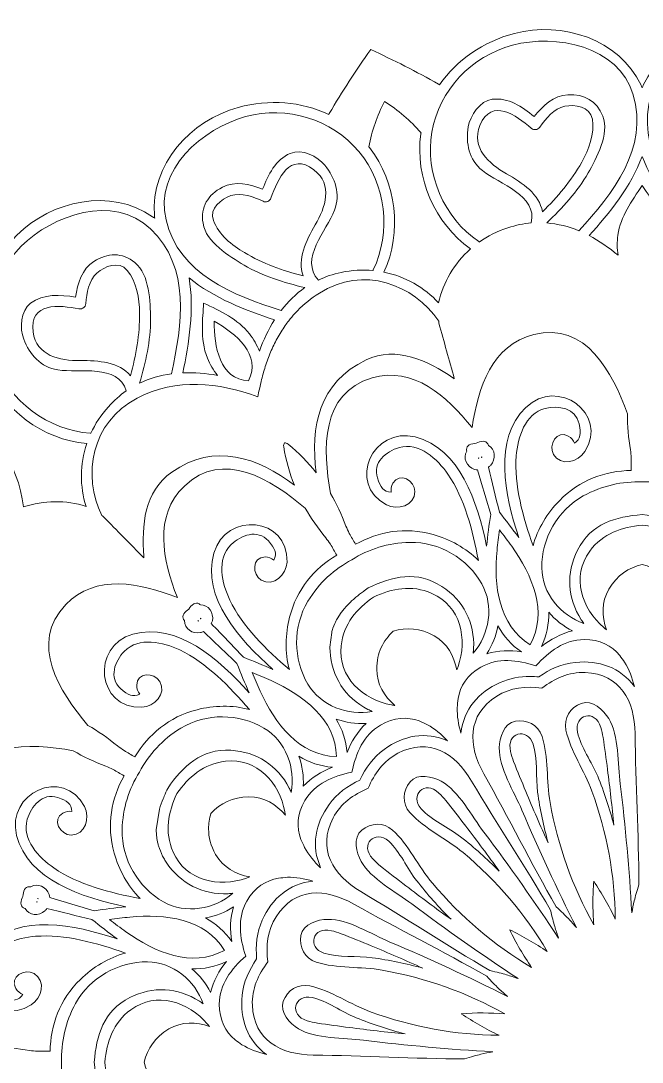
# Model space of a CAD drawing. Header units: inches. Extents: x 55 to 655, y -401 to -5.
# Drawn here: x 297.5 to 354, y -100 to -5.3 of the extents above; entities that cross this region are included whole.
import ezdxf

# ---------------------------------------------------------------- set-up
doc = ezdxf.new("R2010")
doc.units = ezdxf.units.IN
doc.header["$MEASUREMENT"] = 0
doc.layers.add('Layer 1', color=7, linetype='Continuous')

# ---------------------------------------------------------------- blocks, each defined once
blk = doc.blocks.new('block 3')
at = {"layer": 'Layer 1', "lineweight": 0}
for points, knots in [([(442.814, -100.103), (442.735, -100.063), (442.656, -100.036), (442.581, -100), (442.656, -99.964), (442.735, -99.937), (442.814, -99.897), (447.002, -97.912), (448.667, -92.708), (447.52, -88.393), (446.769, -85.569), (445.127, -83.141), (442.838, -81.591), (442.861, -81.563), (442.885, -81.532), (442.909, -81.496), (444.048, -79.487), (445.092, -77.431), (446.049, -75.335), (444.17, -73.998), (442.241, -72.74), (440.247, -71.574), (440.212, -71.55), (440.176, -71.534), (440.141, -71.522), (441.347, -69.035), (441.556, -66.112), (440.793, -63.293), (439.627, -58.982), (435.585, -55.308), (430.966, -55.68), (430.879, -55.688), (430.796, -55.7), (430.713, -55.712), (430.764, -55.64), (430.816, -55.577), (430.863, -55.506), (433.497, -51.69), (432.338, -46.351), (429.186, -43.187), (427.126, -41.119), (424.492, -39.838), (421.732, -39.636), (421.74, -39.6), (421.744, -39.561), (421.744, -39.521), (421.728, -37.212), (421.605, -34.91), (421.384, -32.616), (419.09, -32.395), (416.788, -32.272), (414.479, -32.256), (414.439, -32.256), (414.4, -32.26), (414.364, -32.268), (414.162, -29.508), (412.881, -26.874), (410.813, -24.814), (407.649, -21.662), (402.31, -20.503), (398.494, -23.137), (398.423, -23.184), (398.36, -23.236), (398.288, -23.287), (398.3, -23.204), (398.312, -23.121), (398.32, -23.034), (398.692, -18.415), (395.018, -14.373), (390.707, -13.207), (387.888, -12.444), (384.965, -12.653), (382.478, -13.859), (382.466, -13.824), (382.45, -13.788), (382.426, -13.753), (381.26, -11.759), (380.002, -9.83), (378.665, -7.951), (376.569, -8.908), (374.513, -9.952), (372.504, -11.091), (372.468, -11.115), (372.437, -11.139), (372.409, -11.162), (370.859, -8.873), (368.431, -7.231), (365.607, -6.48), (361.292, -5.333), (356.088, -6.998), (354.103, -11.186), (354.063, -11.265), (354.036, -11.344), (354, -11.419), (353.964, -11.344), (353.937, -11.265), (353.897, -11.186), (351.912, -6.998), (346.708, -5.333), (342.393, -6.48), (339.569, -7.231), (337.141, -8.873), (335.591, -11.162), (335.563, -11.139), (335.532, -11.115), (335.496, -11.091), (333.487, -9.952), (331.431, -8.908), (329.335, -7.951), (327.998, -9.83), (326.74, -11.759), (325.574, -13.753), (325.55, -13.788), (325.534, -13.824), (325.522, -13.859), (323.035, -12.653), (320.112, -12.444), (317.293, -13.207), (312.982, -14.373), (309.308, -18.415), (309.68, -23.034), (309.688, -23.121), (309.7, -23.204), (309.712, -23.287), (309.64, -23.236), (309.577, -23.184), (309.506, -23.137), (305.69, -20.503), (300.351, -21.662), (297.187, -24.814), (295.119, -26.874), (293.838, -29.508), (293.636, -32.268), (293.6, -32.26), (293.561, -32.256), (293.521, -32.256), (291.212, -32.272), (288.91, -32.395), (286.616, -32.616), (286.395, -34.91), (286.272, -37.212), (286.256, -39.521), (286.256, -39.561), (286.26, -39.6), (286.268, -39.636), (283.508, -39.838), (280.874, -41.119), (278.814, -43.187), (275.662, -46.351), (274.503, -51.69), (277.137, -55.506), (277.184, -55.577), (277.236, -55.64), (277.287, -55.712), (277.204, -55.7), (277.121, -55.688), (277.034, -55.68), (272.415, -55.308), (268.373, -58.982), (267.207, -63.293), (266.444, -66.112), (266.653, -69.035), (267.859, -71.522), (267.824, -71.534), (267.788, -71.55), (267.753, -71.574), (265.759, -72.74), (263.83, -73.998), (261.951, -75.335), (262.908, -77.431), (263.952, -79.487), (265.091, -81.496), (265.115, -81.532), (265.139, -81.563), (265.162, -81.591), (262.873, -83.141), (261.231, -85.569), (260.48, -88.393), (259.333, -92.708), (260.998, -97.912), (265.186, -99.897), (265.265, -99.937), (265.344, -99.964), (265.419, -100), (265.344, -100.036), (265.265, -100.063), (265.186, -100.103), (260.998, -102.088), (259.333, -107.292), (260.48, -111.607), (261.231, -114.431), (262.873, -116.859), (265.162, -118.409), (265.139, -118.437), (265.115, -118.468), (265.091, -118.504), (263.952, -120.513), (262.908, -122.569), (261.951, -124.665), (263.83, -126.002), (265.759, -127.26), (267.753, -128.426), (267.788, -128.45), (267.824, -128.466), (267.859, -128.478), (266.653, -130.965), (266.444, -133.888), (267.207, -136.707), (268.373, -141.018), (272.415, -144.692), (277.034, -144.32), (277.121, -144.312), (277.204, -144.3), (277.287, -144.288), (277.236, -144.36), (277.184, -144.423), (277.137, -144.494), (274.503, -148.31), (275.662, -153.649), (278.814, -156.813), (280.874, -158.881), (283.508, -160.162), (286.268, -160.364), (286.26, -160.4), (286.256, -160.439), (286.256, -160.479), (286.272, -162.788), (286.395, -165.09), (286.616, -167.384), (288.91, -167.605), (291.212, -167.728), (293.521, -167.744), (293.561, -167.744), (293.6, -167.74), (293.636, -167.732), (293.838, -170.492), (295.119, -173.126), (297.187, -175.186), (300.351, -178.338), (305.69, -179.497), (309.506, -176.863), (309.577, -176.816), (309.64, -176.764), (309.712, -176.713), (309.7, -176.796), (309.688, -176.879), (309.68, -176.966), (309.308, -181.585), (312.982, -185.627), (317.293, -186.793), (320.112, -187.556), (323.035, -187.347), (325.522, -186.141), (325.534, -186.176), (325.55, -186.212), (325.574, -186.247), (326.74, -188.241), (327.998, -190.17), (329.335, -192.049), (331.431, -191.092), (333.487, -190.048), (335.496, -188.909), (335.532, -188.885), (335.563, -188.861), (335.591, -188.838), (337.141, -191.128), (339.569, -192.769), (342.393, -193.52), (346.708, -194.667), (351.912, -193.002), (353.897, -188.814), (353.937, -188.735), (353.964, -188.656), (354, -188.581), (354.036, -188.656), (354.063, -188.735), (354.103, -188.814), (356.088, -193.002), (361.292, -194.667), (365.607, -193.52), (368.431, -192.769), (370.859, -191.128), (372.409, -188.838), (372.437, -188.861), (372.468, -188.885), (372.504, -188.909), (374.513, -190.048), (376.569, -191.092), (378.665, -192.049), (380.002, -190.17), (381.26, -188.241), (382.426, -186.247), (382.45, -186.212), (382.466, -186.176), (382.478, -186.141), (384.965, -187.347), (387.888, -187.556), (390.707, -186.793), (395.018, -185.627), (398.692, -181.585), (398.32, -176.966), (398.312, -176.879), (398.3, -176.796), (398.288, -176.713), (398.36, -176.764), (398.423, -176.816), (398.494, -176.863), (402.31, -179.497), (407.649, -178.338), (410.813, -175.186), (412.881, -173.126), (414.162, -170.492), (414.364, -167.732), (414.4, -167.74), (414.439, -167.744), (414.479, -167.744), (416.788, -167.728), (419.09, -167.605), (421.384, -167.384), (421.605, -165.09), (421.728, -162.788), (421.744, -160.479), (421.744, -160.439), (421.74, -160.4), (421.732, -160.364), (424.492, -160.162), (427.126, -158.881), (429.186, -156.813), (432.338, -153.649), (433.497, -148.31), (430.863, -144.494), (430.816, -144.423), (430.764, -144.36), (430.713, -144.288), (430.796, -144.3), (430.879, -144.312), (430.966, -144.32), (435.585, -144.692), (439.627, -141.018), (440.793, -136.707), (441.556, -133.888), (441.347, -130.965), (440.141, -128.478), (440.176, -128.466), (440.212, -128.45), (440.247, -128.426), (442.241, -127.26), (444.17, -126.002), (446.049, -124.665), (445.092, -122.569), (444.048, -120.513), (442.909, -118.504), (442.885, -118.468), (442.861, -118.437), (442.838, -118.409), (445.127, -116.859), (446.769, -114.431), (447.52, -111.607), (448.667, -107.292), (447.002, -102.088), (442.814, -100.103)], [0, 0, 0, 0, 1, 1, 1, 2, 2, 2, 3, 3, 3, 4, 4, 4, 5, 5, 5, 6, 6, 6, 7, 7, 7, 8, 8, 8, 9, 9, 9, 10, 10, 10, 11, 11, 11, 12, 12, 12, 13, 13, 13, 14, 14, 14, 15, 15, 15, 16, 16, 16, 17, 17, 17, 18, 18, 18, 19, 19, 19, 20, 20, 20, 21, 21, 21, 22, 22, 22, 23, 23, 23, 24, 24, 24, 25, 25, 25, 26, 26, 26, 27, 27, 27, 28, 28, 28, 29, 29, 29, 30, 30, 30, 31, 31, 31, 32, 32, 32, 33, 33, 33, 34, 34, 34, 35, 35, 35, 36, 36, 36, 37, 37, 37, 38, 38, 38, 39, 39, 39, 40, 40, 40, 41, 41, 41, 42, 42, 42, 43, 43, 43, 44, 44, 44, 45, 45, 45, 46, 46, 46, 47, 47, 47, 48, 48, 48, 49, 49, 49, 50, 50, 50, 51, 51, 51, 52, 52, 52, 53, 53, 53, 54, 54, 54, 55, 55, 55, 56, 56, 56, 57, 57, 57, 58, 58, 58, 59, 59, 59, 60, 60, 60, 61, 61, 61, 62, 62, 62, 63, 63, 63, 64, 64, 64, 65, 65, 65, 66, 66, 66, 67, 67, 67, 68, 68, 68, 69, 69, 69, 70, 70, 70, 71, 71, 71, 72, 72, 72, 73, 73, 73, 74, 74, 74, 75, 75, 75, 76, 76, 76, 77, 77, 77, 78, 78, 78, 79, 79, 79, 80, 80, 80, 81, 81, 81, 82, 82, 82, 83, 83, 83, 84, 84, 84, 85, 85, 85, 86, 86, 86, 87, 87, 87, 88, 88, 88, 89, 89, 89, 90, 90, 90, 91, 91, 91, 92, 92, 92, 93, 93, 93, 94, 94, 94, 95, 95, 95, 96, 96, 96, 97, 97, 97, 98, 98, 98, 99, 99, 99, 100, 100, 100, 101, 101, 101, 102, 102, 102, 103, 103, 103, 104, 104, 104, 105, 105, 105, 106, 106, 106, 107, 107, 107, 108, 108, 108, 109, 109, 109, 110, 110, 110, 111, 111, 111, 112, 112, 112, 113, 113, 113, 114, 114, 114, 115, 115, 115, 116, 116, 116, 117, 117, 117, 118, 118, 118, 119, 119, 119, 120, 120, 120, 120]), ([(342.223, -7.548), (346.118, -6.512), (351.849, -7.583), (353.181, -12.048), (354.633, -16.916), (351.331, -21.045), (348.25, -24.422), (347.317, -24.035), (346.34, -23.782), (345.327, -23.706), (346.747, -22.35), (348.127, -20.871), (349.092, -19.163), (349.844, -17.822), (351.046, -15.607), (350.429, -14.006), (349.891, -12.606), (348.744, -11.985), (347.261, -12.048), (345.98, -12.103), (344.948, -13.053), (344.188, -14.037), (343.101, -13.14), (341.828, -12.289), (340.376, -12.463), (339.253, -12.598), (338.367, -13.946), (338.197, -14.979), (337.956, -16.442), (338.264, -17.976), (339.482, -18.949), (341.033, -20.191), (344.501, -21.191), (343.924, -23.71), (343.227, -23.77), (342.52, -23.912), (341.792, -24.149), (340.831, -24.462), (339.965, -24.905), (339.202, -25.443), (339.186, -25.427), (339.17, -25.415), (339.154, -25.403), (336.014, -23.287), (334.219, -19.206), (334.899, -15.445), (335.587, -11.625), (338.454, -8.548), (342.223, -7.548)], [0, 0, 0, 0, 1, 1, 1, 2, 2, 2, 3, 3, 3, 4, 4, 4, 5, 5, 5, 6, 6, 6, 7, 7, 7, 8, 8, 8, 9, 9, 9, 10, 10, 10, 11, 11, 11, 12, 12, 12, 13, 13, 13, 14, 14, 14, 15, 15, 15, 16, 16, 16, 16]), ([(354.819, -12.048), (356.151, -7.583), (361.882, -6.512), (365.777, -7.548), (369.546, -8.548), (372.413, -11.625), (373.101, -15.445), (373.781, -19.206), (371.986, -23.287), (368.846, -25.403), (368.83, -25.415), (368.814, -25.427), (368.798, -25.443), (368.035, -24.905), (367.169, -24.462), (366.208, -24.149), (365.48, -23.912), (364.773, -23.77), (364.077, -23.71), (363.499, -21.191), (366.967, -20.191), (368.518, -18.949), (369.736, -17.976), (370.044, -16.442), (369.803, -14.979), (369.633, -13.946), (368.747, -12.598), (367.624, -12.463), (366.173, -12.289), (364.899, -13.14), (363.812, -14.037), (363.052, -13.053), (362.02, -12.103), (360.739, -12.048), (359.256, -11.985), (358.109, -12.606), (357.571, -14.006), (356.954, -15.607), (358.156, -17.822), (358.908, -19.163), (359.873, -20.871), (361.253, -22.35), (362.673, -23.706), (361.66, -23.782), (360.683, -24.035), (359.75, -24.422), (356.669, -21.045), (353.367, -16.916), (354.819, -12.048)], [0, 0, 0, 0, 1, 1, 1, 2, 2, 2, 3, 3, 3, 4, 4, 4, 5, 5, 5, 6, 6, 6, 7, 7, 7, 8, 8, 8, 9, 9, 9, 10, 10, 10, 11, 11, 11, 12, 12, 12, 13, 13, 13, 14, 14, 14, 15, 15, 15, 16, 16, 16, 16]), ([(341.665, -19.23), (340.088, -18.324), (338.419, -16.889), (339.265, -14.836), (340.321, -12.277), (342.563, -13.927), (343.927, -15.101), (344.058, -15.212), (344.2, -15.24), (344.335, -15.22), (344.469, -15.208), (344.604, -15.141), (344.703, -15.002), (345.236, -14.227), (345.984, -13.294), (346.973, -13.1), (347.858, -12.926), (349.27, -13.084), (349.476, -14.271), (349.709, -15.591), (349.148, -17.055), (348.507, -18.19), (347.55, -19.886), (346.304, -21.346), (344.932, -22.702), (344.675, -21.1), (343.125, -20.064), (341.665, -19.23)], [0, 0, 0, 0, 1, 1, 1, 2, 2, 2, 3, 3, 3, 4, 4, 4, 5, 5, 5, 6, 6, 6, 7, 7, 7, 8, 8, 8, 9, 9, 9, 9]), ([(317.973, -14.045), (321.738, -13.029), (325.76, -14.255), (328.267, -17.221), (330.735, -20.143), (331.221, -24.573), (329.56, -27.974), (329.548, -27.993), (329.544, -28.013), (329.536, -28.029), (328.607, -27.946), (327.634, -27.997), (326.646, -28.207), (325.898, -28.365), (325.214, -28.598), (324.585, -28.895), (322.821, -27.001), (325.325, -24.399), (326.048, -22.548), (326.614, -21.096), (326.116, -19.613), (325.174, -18.467), (324.51, -17.66), (323.071, -16.936), (322.03, -17.379), (320.686, -17.952), (320.01, -19.329), (319.515, -20.65), (318.364, -20.175), (316.996, -19.866), (315.861, -20.46), (314.544, -21.148), (313.864, -22.259), (314.097, -23.742), (314.362, -25.435), (316.51, -26.756), (317.835, -27.539), (319.523, -28.535), (321.457, -29.128), (323.363, -29.591), (322.525, -30.164), (321.805, -30.872), (321.192, -31.671), (316.834, -30.287), (311.91, -28.365), (310.736, -23.422), (309.656, -18.89), (314.082, -15.097), (317.973, -14.045)], [0, 0, 0, 0, 1, 1, 1, 2, 2, 2, 3, 3, 3, 4, 4, 4, 5, 5, 5, 6, 6, 6, 7, 7, 7, 8, 8, 8, 9, 9, 9, 10, 10, 10, 11, 11, 11, 12, 12, 12, 13, 13, 13, 14, 14, 14, 15, 15, 15, 16, 16, 16, 16]), ([(329.224, -16.857), (329.2, -16.833), (329.18, -16.81), (329.161, -16.786), (329.438, -15.327), (329.924, -13.946), (330.6, -12.677), (331.826, -13.436), (332.937, -14.389), (333.906, -15.512), (333.898, -15.544), (333.891, -15.576), (333.887, -15.607), (333.341, -19.613), (335.144, -23.73), (338.403, -26.071), (336.916, -27.384), (335.919, -29.109), (335.504, -30.975), (334.859, -30.271), (334.104, -29.67), (333.266, -29.196), (332.431, -28.721), (331.514, -28.373), (330.541, -28.179), (332.198, -24.521), (331.7, -20.052), (329.224, -16.857)], [0, 0, 0, 0, 1, 1, 1, 2, 2, 2, 3, 3, 3, 4, 4, 4, 5, 5, 5, 6, 6, 6, 7, 7, 7, 8, 8, 8, 9, 9, 9, 9]), ([(323.205, -28.527), (321.338, -28.037), (319.531, -27.396), (317.854, -26.404), (316.731, -25.739), (315.513, -24.754), (315.05, -23.493), (314.639, -22.366), (315.782, -21.52), (316.636, -21.227), (317.589, -20.903), (318.705, -21.338), (319.551, -21.741), (319.709, -21.812), (319.855, -21.804), (319.978, -21.745), (320.105, -21.698), (320.215, -21.599), (320.275, -21.44), (320.872, -19.74), (321.987, -17.193), (324.182, -18.878), (325.938, -20.23), (325.21, -22.31), (324.296, -23.88), (323.45, -25.336), (322.628, -27.009), (323.205, -28.527)], [0, 0, 0, 0, 1, 1, 1, 2, 2, 2, 3, 3, 3, 4, 4, 4, 5, 5, 5, 6, 6, 6, 7, 7, 7, 8, 8, 8, 9, 9, 9, 9]), ([(354, -17.664), (354.997, -20.357), (357.01, -22.856), (358.817, -24.857), (357.899, -25.34), (357.021, -25.945), (356.191, -26.637), (356.29, -26.048), (356.29, -25.431), (356.203, -24.818), (355.962, -23.101), (354.941, -21.725), (354, -20.309), (353.059, -21.725), (352.039, -23.101), (351.797, -24.818), (351.71, -25.431), (351.71, -26.048), (351.809, -26.637), (350.979, -25.945), (350.101, -25.34), (349.183, -24.857), (350.991, -22.856), (353.003, -20.357), (354, -17.664)], [0, 0, 0, 0, 1, 1, 1, 2, 2, 2, 3, 3, 3, 4, 4, 4, 5, 5, 5, 6, 6, 6, 7, 7, 7, 8, 8, 8, 8]), ([(297.575, -25.822), (300.43, -22.979), (305.931, -21.041), (309.316, -24.24), (313.006, -27.732), (312.211, -32.956), (311.23, -37.421), (310.23, -37.556), (309.257, -37.825), (308.339, -38.264), (308.893, -36.381), (309.348, -34.408), (309.328, -32.446), (309.312, -30.912), (309.245, -28.389), (307.912, -27.313), (306.746, -26.372), (305.441, -26.404), (304.187, -27.202), (303.103, -27.891), (302.688, -29.227), (302.522, -30.457), (301.13, -30.228), (299.6, -30.125), (298.433, -31.003), (297.527, -31.683), (297.436, -33.289), (297.804, -34.269), (298.326, -35.657), (299.358, -36.832), (300.901, -37.069), (302.866, -37.366), (306.37, -36.496), (307.129, -38.972), (306.556, -39.367), (306.014, -39.845), (305.504, -40.415), (304.828, -41.166), (304.298, -41.981), (303.902, -42.831), (303.882, -42.827), (303.867, -42.823), (303.843, -42.819), (300.066, -42.558), (296.475, -39.921), (295.178, -36.322), (293.865, -32.672), (294.81, -28.575), (297.575, -25.822)], [0, 0, 0, 0, 1, 1, 1, 2, 2, 2, 3, 3, 3, 4, 4, 4, 5, 5, 5, 6, 6, 6, 7, 7, 7, 8, 8, 8, 9, 9, 9, 10, 10, 10, 11, 11, 11, 12, 12, 12, 13, 13, 13, 14, 14, 14, 15, 15, 15, 16, 16, 16, 16]), ([(302.929, -36.219), (301.114, -36.223), (298.951, -35.816), (298.658, -33.617), (298.291, -30.872), (301.059, -31.181), (302.827, -31.513), (302.993, -31.541), (303.135, -31.497), (303.238, -31.41), (303.353, -31.331), (303.436, -31.208), (303.447, -31.038), (303.523, -30.101), (303.708, -28.919), (304.464, -28.258), (305.144, -27.661), (306.445, -27.096), (307.216, -28.017), (308.078, -29.045), (308.324, -30.592), (308.335, -31.897), (308.355, -33.846), (308.011, -35.733), (307.501, -37.595), (306.473, -36.334), (304.614, -36.211), (302.929, -36.219)], [0, 0, 0, 0, 1, 1, 1, 2, 2, 2, 3, 3, 3, 4, 4, 4, 5, 5, 5, 6, 6, 6, 7, 7, 7, 8, 8, 8, 9, 9, 9, 9]), ([(308.11, -39.64), (311.721, -37.75), (315.489, -38.224), (319.08, -39.513), (319.124, -39.28), (319.167, -39.047), (319.219, -38.813), (319.219, -38.813), (319.373, -38.117), (319.373, -38.117), (319.488, -37.659), (319.61, -37.208), (319.756, -36.761), (319.828, -36.539), (319.903, -36.318), (319.982, -36.1), (320.144, -35.665), (320.322, -35.238), (320.52, -34.823), (320.623, -34.613), (320.725, -34.408), (320.836, -34.206), (321.058, -33.803), (321.299, -33.411), (321.568, -33.032), (321.671, -32.885), (321.777, -32.739), (321.892, -32.597), (322.062, -32.375), (322.248, -32.158), (322.438, -31.944), (322.517, -31.857), (322.6, -31.77), (322.683, -31.687), (323.256, -31.094), (323.917, -30.556), (324.668, -30.077), (328.651, -27.554), (333.238, -29.267), (335.516, -32.648), (335.512, -32.703), (335.516, -32.763), (335.532, -32.826), (335.998, -34.503), (336.465, -36.18), (336.932, -37.856), (336.932, -37.856), (336.932, -37.876), (336.932, -37.876), (336.892, -37.848), (336.853, -37.817), (336.809, -37.789), (334.511, -36.223), (331.68, -34.863), (328.927, -36.16), (324.605, -38.188), (323.846, -42.274), (324.38, -46.41), (323.632, -45.473), (322.786, -44.603), (321.833, -43.82), (321.726, -43.733), (321.607, -43.697), (321.497, -43.701), (321.437, -43.796), (321.41, -43.915), (321.429, -44.049), (321.635, -45.267), (321.959, -46.438), (322.398, -47.553), (319.084, -45.022), (315.169, -43.638), (311.25, -46.363), (308.751, -48.103), (308.513, -51.235), (308.719, -54.007), (308.723, -54.059), (308.727, -54.106), (308.731, -54.157), (308.727, -54.153), (308.723, -54.15), (308.715, -54.15), (307.497, -52.904), (306.279, -51.662), (305.061, -50.42), (305.013, -50.373), (304.966, -50.341), (304.915, -50.317), (303.123, -46.651), (303.938, -41.823), (308.11, -39.64)], [0, 0, 0, 0, 1, 1, 1, 2, 2, 2, 3, 3, 3, 4, 4, 4, 5, 5, 5, 6, 6, 6, 7, 7, 7, 8, 8, 8, 9, 9, 9, 10, 10, 10, 11, 11, 11, 12, 12, 12, 13, 13, 13, 14, 14, 14, 15, 15, 15, 16, 16, 16, 17, 17, 17, 18, 18, 18, 19, 19, 19, 20, 20, 20, 21, 21, 21, 22, 22, 22, 23, 23, 23, 24, 24, 24, 25, 25, 25, 26, 26, 26, 27, 27, 27, 28, 28, 28, 29, 29, 29, 30, 30, 30, 30]), ([(312.832, -28.697), (315.043, -30.528), (318.036, -31.687), (320.599, -32.517), (320.045, -33.391), (319.59, -34.356), (319.219, -35.369), (319.009, -34.811), (318.701, -34.273), (318.317, -33.787), (317.249, -32.423), (315.679, -31.738), (314.157, -30.987), (314.105, -31.746), (314.042, -32.506), (314.042, -33.257), (314.042, -34.186), (314.141, -35.108), (314.501, -35.994), (314.73, -36.567), (315.039, -37.101), (315.418, -37.564), (314.354, -37.378), (313.295, -37.291), (312.258, -37.334), (312.82, -34.697), (313.318, -31.525), (312.832, -28.697)], [0, 0, 0, 0, 1, 1, 1, 2, 2, 2, 3, 3, 3, 4, 4, 4, 5, 5, 5, 6, 6, 6, 7, 7, 7, 8, 8, 8, 9, 9, 9, 9]), ([(318.234, -38.05), (315.612, -37.939), (315.078, -34.894), (315.114, -32.648), (317.079, -33.739), (319.448, -35.725), (318.234, -38.05)], [0, 0, 0, 0, 1, 1, 1, 2, 2, 2, 2]), ([(338.541, -42.313), (339.083, -38.679), (340.372, -34.784), (344.157, -33.85), (348.891, -32.684), (351.291, -37.267), (352.671, -41.067), (352.659, -42.155), (352.746, -43.243), (352.94, -44.334), (352.964, -44.579), (352.988, -44.82), (353.011, -45.066), (353.011, -45.066), (353.011, -46.205), (353.011, -46.205), (350.627, -46.256), (348.337, -47.043), (346.474, -48.957), (345.387, -50.072), (344.485, -51.516), (344.082, -53.062), (343.18, -50.48), (342.346, -47.541), (342.559, -44.876), (342.69, -43.25), (343.346, -41.024), (345.189, -40.573), (346.371, -40.284), (347.973, -40.518), (348.282, -41.977), (348.467, -42.863), (348.42, -43.345), (347.839, -43.737), (347.744, -43.484), (347.566, -43.25), (347.289, -43.088), (346.249, -42.483), (345.45, -43.903), (345.944, -44.745), (346.601, -45.864), (348.179, -45.461), (348.788, -44.496), (350.983, -41.02), (346.28, -37.686), (343.441, -40.47), (340.447, -43.405), (341.499, -48.403), (342.781, -52.295), (342.219, -51.516), (341.63, -50.756), (341.025, -50.001), (340.696, -48.633), (340.364, -47.264), (340.032, -45.9), (340.111, -45.853), (340.186, -45.793), (340.25, -45.718), (340.724, -45.176), (340.681, -44.287), (340.032, -43.931), (340.012, -43.883), (339.993, -43.84), (339.973, -43.796), (339.906, -43.646), (339.7, -43.543), (339.546, -43.551), (339.32, -43.563), (339.111, -43.63), (338.925, -43.737), (338.711, -43.737), (338.494, -43.784), (338.292, -43.887), (338.154, -43.954), (338.027, -44.148), (338.047, -44.31), (338.051, -44.354), (338.055, -44.397), (338.063, -44.445), (337.663, -45.081), (338.078, -45.88), (338.767, -46.114), (338.862, -46.145), (338.952, -46.161), (339.043, -46.165), (339.443, -47.514), (339.838, -48.862), (340.238, -50.215), (340.091, -51.168), (339.961, -52.121), (339.866, -53.078), (339.028, -49.064), (337.438, -44.207), (333.38, -43.163), (329.528, -42.175), (327.124, -47.411), (330.762, -49.329), (331.771, -49.859), (333.341, -49.42), (333.349, -48.119), (333.353, -47.146), (331.957, -46.311), (331.356, -47.359), (331.197, -47.636), (331.158, -47.925), (331.205, -48.19), (330.509, -48.146), (330.221, -47.755), (329.944, -46.893), (329.481, -45.473), (330.75, -44.472), (331.921, -44.128), (333.74, -43.598), (335.421, -45.196), (336.346, -46.541), (337.865, -48.744), (338.612, -51.702), (339.119, -54.391), (337.999, -53.256), (336.497, -52.457), (334.998, -52.034), (332.423, -51.306), (330.05, -51.769), (327.959, -52.92), (327.769, -52.591), (327.579, -52.259), (327.389, -51.931), (327.286, -51.71), (327.187, -51.484), (327.084, -51.263), (326.705, -50.223), (326.238, -49.234), (325.685, -48.301), (324.977, -44.318), (324.767, -39.149), (329.453, -37.793), (333.194, -36.709), (336.259, -39.438), (338.541, -42.313)], [0, 0, 0, 0, 1, 1, 1, 2, 2, 2, 3, 3, 3, 4, 4, 4, 5, 5, 5, 6, 6, 6, 7, 7, 7, 8, 8, 8, 9, 9, 9, 10, 10, 10, 11, 11, 11, 12, 12, 12, 13, 13, 13, 14, 14, 14, 15, 15, 15, 16, 16, 16, 17, 17, 17, 18, 18, 18, 19, 19, 19, 20, 20, 20, 21, 21, 21, 22, 22, 22, 23, 23, 23, 24, 24, 24, 25, 25, 25, 26, 26, 26, 27, 27, 27, 28, 28, 28, 29, 29, 29, 30, 30, 30, 31, 31, 31, 32, 32, 32, 33, 33, 33, 34, 34, 34, 35, 35, 35, 36, 36, 36, 37, 37, 37, 38, 38, 38, 39, 39, 39, 40, 40, 40, 41, 41, 41, 42, 42, 42, 43, 43, 43, 44, 44, 44, 45, 45, 45, 46, 46, 46, 46]), ([(294.387, -36.97), (295.914, -40.716), (299.536, -43.377), (303.53, -43.772), (302.894, -45.655), (302.898, -47.648), (303.471, -49.471), (301.648, -48.898), (299.655, -48.894), (297.773, -49.53), (297.377, -45.536), (294.716, -41.914), (290.97, -40.387), (290.939, -40.375), (290.911, -40.367), (290.879, -40.352), (290.389, -38.952), (290.12, -37.512), (290.073, -36.073), (291.512, -36.12), (292.952, -36.389), (294.352, -36.879), (294.367, -36.911), (294.375, -36.939), (294.387, -36.97)], [0, 0, 0, 0, 1, 1, 1, 2, 2, 2, 3, 3, 3, 4, 4, 4, 5, 5, 5, 6, 6, 6, 7, 7, 7, 8, 8, 8, 8]), ([(312.401, -47.636), (315.917, -44.259), (320.286, -47.023), (323.383, -49.629), (323.913, -50.575), (324.538, -51.472), (325.25, -52.322), (325.392, -52.52), (325.534, -52.718), (325.677, -52.92), (325.866, -53.248), (326.06, -53.576), (326.25, -53.908), (324.205, -55.142), (322.62, -56.969), (321.959, -59.56), (321.576, -61.07), (321.516, -62.771), (321.943, -64.309), (319.867, -62.522), (317.676, -60.398), (316.529, -57.986), (315.83, -56.51), (315.284, -54.252), (316.656, -52.943), (317.538, -52.101), (319.037, -51.504), (320.037, -52.611), (320.642, -53.283), (320.84, -53.726), (320.532, -54.355), (320.322, -54.181), (320.053, -54.07), (319.733, -54.07), (318.527, -54.066), (318.55, -55.692), (319.397, -56.174), (320.524, -56.815), (321.69, -55.68), (321.734, -54.541), (321.896, -50.432), (316.158, -49.894), (315.09, -53.726), (313.967, -57.76), (317.376, -61.565), (320.433, -64.297), (319.555, -63.906), (318.665, -63.538), (317.763, -63.186), (316.794, -62.17), (315.826, -61.149), (314.853, -60.129), (314.896, -60.05), (314.932, -59.963), (314.952, -59.864), (315.09, -59.152), (314.608, -58.393), (313.856, -58.417), (313.821, -58.393), (313.785, -58.365), (313.749, -58.338), (313.619, -58.243), (313.386, -58.254), (313.255, -58.341), (313.069, -58.464), (312.919, -58.626), (312.812, -58.812), (312.626, -58.919), (312.464, -59.069), (312.341, -59.255), (312.254, -59.386), (312.243, -59.619), (312.338, -59.749), (312.365, -59.785), (312.393, -59.821), (312.417, -59.856), (312.393, -60.608), (313.152, -61.09), (313.864, -60.952), (313.963, -60.932), (314.05, -60.896), (314.129, -60.853), (315.149, -61.826), (316.17, -62.794), (317.186, -63.763), (317.538, -64.665), (317.906, -65.555), (318.297, -66.433), (315.565, -63.376), (311.76, -59.967), (307.726, -61.09), (303.894, -62.158), (304.432, -67.896), (308.541, -67.734), (309.68, -67.69), (310.815, -66.524), (310.174, -65.397), (309.692, -64.55), (308.066, -64.527), (308.07, -65.733), (308.07, -66.053), (308.181, -66.322), (308.355, -66.532), (307.726, -66.84), (307.283, -66.642), (306.611, -66.037), (305.504, -65.037), (306.101, -63.538), (306.943, -62.656), (308.252, -61.284), (310.51, -61.83), (311.986, -62.529), (314.398, -63.676), (316.522, -65.867), (318.309, -67.943), (316.771, -67.516), (315.07, -67.576), (313.56, -67.959), (310.969, -68.62), (309.142, -70.205), (307.908, -72.25), (307.576, -72.06), (307.248, -71.866), (306.92, -71.677), (306.718, -71.534), (306.52, -71.392), (306.322, -71.25), (305.472, -70.538), (304.575, -69.913), (303.629, -69.383), (301.023, -66.286), (298.259, -61.917), (301.636, -58.401), (304.337, -55.589), (308.355, -56.42), (311.768, -57.768), (310.42, -54.355), (309.589, -50.337), (312.401, -47.636)], [0, 0, 0, 0, 1, 1, 1, 2, 2, 2, 3, 3, 3, 4, 4, 4, 5, 5, 5, 6, 6, 6, 7, 7, 7, 8, 8, 8, 9, 9, 9, 10, 10, 10, 11, 11, 11, 12, 12, 12, 13, 13, 13, 14, 14, 14, 15, 15, 15, 16, 16, 16, 17, 17, 17, 18, 18, 18, 19, 19, 19, 20, 20, 20, 21, 21, 21, 22, 22, 22, 23, 23, 23, 24, 24, 24, 25, 25, 25, 26, 26, 26, 27, 27, 27, 28, 28, 28, 29, 29, 29, 30, 30, 30, 31, 31, 31, 32, 32, 32, 33, 33, 33, 34, 34, 34, 35, 35, 35, 36, 36, 36, 37, 37, 37, 38, 38, 38, 39, 39, 39, 40, 40, 40, 41, 41, 41, 42, 42, 42, 43, 43, 43, 44, 44, 44, 45, 45, 45, 46, 46, 46, 46]), ([(339.146, -45.101), (339.146, -45.101), (339.123, -45.125), (339.123, -45.125), (339.119, -45.101), (339.119, -45.074), (339.115, -45.05), (339.126, -45.066), (339.134, -45.085), (339.146, -45.101)], [0, 0, 0, 0, 1, 1, 1, 2, 2, 2, 3, 3, 3, 3]), ([(339.447, -45.038), (339.435, -45.034), (339.423, -45.03), (339.415, -45.026), (339.415, -45.026), (339.415, -44.971), (339.415, -44.971), (339.427, -44.991), (339.435, -45.014), (339.447, -45.038)], [0, 0, 0, 0, 1, 1, 1, 2, 2, 2, 3, 3, 3, 3]), ([(359.295, -60.121), (359.382, -60.006), (359.465, -59.892), (359.541, -59.773), (360.806, -57.784), (360.925, -55.557), (359.869, -53.457), (358.651, -51.029), (356.428, -50.408), (354, -50.219), (351.572, -50.408), (349.349, -51.029), (348.131, -53.457), (347.075, -55.557), (347.194, -57.784), (348.46, -59.773), (348.535, -59.892), (348.618, -60.006), (348.705, -60.121), (346.597, -59.382), (344.9, -57.369), (344.881, -55.055), (344.853, -52.413), (346.308, -49.815), (348.653, -48.526), (350.397, -47.565), (352.205, -47.197), (354, -47.253), (355.795, -47.197), (357.603, -47.565), (359.347, -48.526), (361.692, -49.815), (363.147, -52.413), (363.12, -55.055), (363.1, -57.369), (361.403, -59.382), (359.295, -60.121)], [0, 0, 0, 0, 1, 1, 1, 2, 2, 2, 3, 3, 3, 4, 4, 4, 5, 5, 5, 6, 6, 6, 7, 7, 7, 8, 8, 8, 9, 9, 9, 10, 10, 10, 11, 11, 11, 12, 12, 12, 12]), ([(343.833, -62.051), (340.926, -60.279), (340.511, -56.649), (340.815, -53.454), (340.874, -52.833), (340.95, -52.216), (341.029, -51.595), (341.412, -52.093), (341.788, -52.591), (342.148, -53.098), (344.007, -55.712), (345.462, -59.061), (343.833, -62.051)], [0, 0, 0, 0, 1, 1, 1, 2, 2, 2, 3, 3, 3, 4, 4, 4, 4]), ([(350.757, -60.691), (350.674, -60.623), (350.591, -60.56), (350.512, -60.489), (348.511, -58.788), (347.53, -55.858), (349.231, -53.548), (350.449, -51.895), (352.149, -51.358), (354, -51.172), (355.851, -51.358), (357.551, -51.895), (358.769, -53.548), (360.47, -55.858), (359.489, -58.788), (357.488, -60.489), (357.409, -60.56), (357.326, -60.623), (357.243, -60.691), (357.666, -59.465), (357.717, -58.191), (357.017, -56.989), (356.274, -55.712), (355.206, -55.047), (354, -54.755), (352.794, -55.047), (351.726, -55.712), (350.983, -56.989), (350.283, -58.191), (350.334, -59.465), (350.757, -60.691)], [0, 0, 0, 0, 1, 1, 1, 2, 2, 2, 3, 3, 3, 4, 4, 4, 5, 5, 5, 6, 6, 6, 7, 7, 7, 8, 8, 8, 9, 9, 9, 10, 10, 10, 10]), ([(338.648, -62.814), (338.664, -62.676), (338.68, -62.533), (338.684, -62.391), (338.786, -60.034), (337.778, -58.049), (335.812, -56.756), (333.542, -55.265), (331.308, -55.838), (329.109, -56.89), (329.109, -56.89), (328.753, -57.139), (328.753, -57.139), (328.639, -57.226), (328.524, -57.309), (328.409, -57.396), (328.299, -57.483), (328.188, -57.57), (328.077, -57.661), (327.97, -57.752), (327.864, -57.843), (327.757, -57.934), (327.654, -58.025), (327.551, -58.12), (327.456, -58.215), (327.373, -58.294), (327.298, -58.373), (327.223, -58.452), (327.223, -58.452), (327.104, -58.583), (327.104, -58.583), (327.033, -58.658), (326.966, -58.737), (326.899, -58.816), (326.816, -58.919), (326.733, -59.026), (326.653, -59.132), (326.653, -59.132), (326.29, -59.698), (326.29, -59.698), (326.214, -59.832), (326.143, -59.975), (326.08, -60.117), (326.08, -60.117), (325.906, -60.556), (325.906, -60.556), (325.863, -60.683), (325.823, -60.817), (325.791, -60.952), (325.791, -60.952), (325.633, -62.261), (325.633, -62.261), (325.633, -62.379), (325.637, -62.502), (325.645, -62.624), (325.783, -64.977), (326.997, -66.84), (329.086, -67.932), (329.216, -67.999), (329.343, -68.058), (329.473, -68.11), (327.278, -68.525), (324.803, -67.631), (323.628, -65.638), (322.288, -63.364), (322.244, -60.386), (323.632, -58.096), (324.664, -56.392), (326.044, -55.17), (327.626, -54.32), (329.153, -53.374), (330.901, -52.789), (332.894, -52.75), (335.571, -52.694), (338.13, -54.217), (339.427, -56.518), (340.566, -58.531), (340.103, -61.122), (338.648, -62.814)], [0, 0, 0, 0, 1, 1, 1, 2, 2, 2, 3, 3, 3, 4, 4, 4, 5, 5, 5, 6, 6, 6, 7, 7, 7, 8, 8, 8, 9, 9, 9, 10, 10, 10, 11, 11, 11, 12, 12, 12, 13, 13, 13, 14, 14, 14, 15, 15, 15, 16, 16, 16, 17, 17, 17, 18, 18, 18, 19, 19, 19, 20, 20, 20, 21, 21, 21, 22, 22, 22, 23, 23, 23, 24, 24, 24, 25, 25, 25, 26, 26, 26, 26]), ([(335.109, -61.244), (333.827, -60.509), (332.57, -60.469), (331.379, -60.817), (330.928, -61.244), (330.557, -61.739), (330.292, -62.308), (330.031, -62.874), (329.884, -63.522), (329.88, -64.262), (329.877, -65.654), (330.561, -66.733), (331.537, -67.584), (331.435, -67.564), (331.328, -67.548), (331.225, -67.528), (328.639, -67.054), (326.325, -65.005), (326.646, -62.154), (326.871, -60.113), (328.077, -58.8), (329.588, -57.713), (331.284, -56.949), (333.02, -56.566), (334.903, -57.388), (337.533, -58.535), (338.146, -61.565), (337.268, -64.04), (337.232, -64.139), (337.193, -64.242), (337.157, -64.341), (336.908, -63.067), (336.315, -61.936), (335.109, -61.244)], [0, 0, 0, 0, 1, 1, 1, 2, 2, 2, 3, 3, 3, 4, 4, 4, 5, 5, 5, 6, 6, 6, 7, 7, 7, 8, 8, 8, 9, 9, 9, 10, 10, 10, 11, 11, 11, 11]), ([(313.915, -59.678), (313.904, -59.682), (313.892, -59.682), (313.884, -59.686), (313.876, -59.67), (313.864, -59.65), (313.856, -59.635), (313.876, -59.647), (313.896, -59.662), (313.915, -59.678)], [0, 0, 0, 0, 1, 1, 1, 2, 2, 2, 3, 3, 3, 3]), ([(345.517, -59.081), (346.11, -59.797), (346.834, -60.378), (347.673, -60.782), (346.609, -61.043), (345.679, -61.557), (344.849, -62.225), (345.331, -61.224), (345.537, -60.161), (345.517, -59.081)], [0, 0, 0, 0, 1, 1, 1, 2, 2, 2, 3, 3, 3, 3]), ([(313.686, -59.884), (313.682, -59.892), (313.682, -59.904), (313.678, -59.915), (313.662, -59.896), (313.647, -59.876), (313.635, -59.856), (313.65, -59.864), (313.67, -59.876), (313.686, -59.884)], [0, 0, 0, 0, 1, 1, 1, 2, 2, 2, 3, 3, 3, 3]), ([(340.886, -60.323), (341.408, -61.26), (342.116, -62.083), (343.026, -62.703), (341.978, -62.541), (340.926, -62.561), (339.874, -62.866), (340.4, -62.098), (340.732, -61.232), (340.886, -60.323)], [0, 0, 0, 0, 1, 1, 1, 2, 2, 2, 3, 3, 3, 3]), ([(346.308, -62.288), (347.032, -61.853), (347.835, -61.584), (348.724, -61.576), (350.176, -61.565), (351.224, -62.134), (351.967, -63.016), (352.11, -63.229), (352.26, -63.435), (352.41, -63.637), (352.814, -64.297), (353.102, -65.06), (353.296, -65.859), (352.019, -64.111), (350.069, -63.435), (347.922, -63.653), (346.708, -63.775), (345.604, -64.281), (344.616, -64.973), (344.351, -64.95), (344.086, -64.938), (343.821, -64.938), (342.883, -64.938), (341.958, -65.096), (341.092, -65.484), (339.123, -66.366), (337.77, -67.932), (337.537, -70.083), (337.311, -69.312), (337.177, -68.525), (337.189, -67.765), (337.224, -67.497), (337.248, -67.224), (337.268, -66.951), (337.473, -65.816), (338.094, -64.799), (339.356, -64.084), (340.902, -63.206), (342.67, -63.419), (344.351, -63.981), (344.936, -63.316), (345.584, -62.719), (346.308, -62.288)], [0, 0, 0, 0, 1, 1, 1, 2, 2, 2, 3, 3, 3, 4, 4, 4, 5, 5, 5, 6, 6, 6, 7, 7, 7, 8, 8, 8, 9, 9, 9, 10, 10, 10, 11, 11, 11, 12, 12, 12, 13, 13, 13, 14, 14, 14, 14]), ([(326.222, -72.222), (322.817, -72.139), (320.642, -69.201), (319.306, -66.282), (319.049, -65.717), (318.803, -65.144), (318.566, -64.566), (319.144, -64.803), (319.717, -65.049), (320.282, -65.306), (323.201, -66.642), (326.139, -68.817), (326.222, -72.222)], [0, 0, 0, 0, 1, 1, 1, 2, 2, 2, 3, 3, 3, 4, 4, 4, 4]), ([(353.707, -83.869), (353.518, -84.446), (353.375, -84.964), (353.284, -85.344), (353.201, -85.704), (353.126, -86.064), (353.059, -86.424), (352.829, -82.501), (352.485, -78.589), (352.003, -74.69), (351.781, -72.926), (351.896, -70.316), (350.959, -68.766), (350.496, -67.999), (349.488, -67.014), (348.467, -67.394), (347.479, -67.762), (346.834, -68.707), (347.071, -69.806), (347.487, -71.744), (348.764, -73.504), (349.44, -75.37), (350.801, -79.127), (351.516, -83.019), (351.56, -86.993), (350.994, -85.803), (350.338, -84.656), (349.594, -83.56), (349.547, -84.193), (349.527, -84.83), (349.527, -85.463), (349.527, -86.147), (349.551, -86.831), (349.606, -87.515), (347.661, -84.051), (346.336, -80.326), (345.636, -76.391), (345.288, -74.437), (345.513, -72.274), (344.904, -70.387), (344.556, -69.316), (343.528, -68.821), (342.488, -68.995), (341.412, -69.177), (341.037, -70.534), (341.017, -71.428), (340.977, -73.239), (342.385, -75.445), (343.077, -77.083), (344.608, -80.697), (346.265, -84.26), (348.025, -87.772), (347.787, -87.495), (347.542, -87.219), (347.293, -86.95), (347.024, -86.669), (346.64, -86.289), (346.186, -85.882), (343.916, -81.899), (341.863, -77.791), (339.621, -73.792), (338.169, -71.206), (338.075, -68.469), (340.784, -66.733), (342.013, -65.942), (343.461, -65.808), (344.888, -65.994), (346.031, -65.12), (347.352, -64.515), (348.815, -64.582), (352.027, -64.728), (353.312, -67.149), (353.351, -70.115), (353.407, -74.698), (353.68, -79.281), (353.707, -83.869)], [0, 0, 0, 0, 1, 1, 1, 2, 2, 2, 3, 3, 3, 4, 4, 4, 5, 5, 5, 6, 6, 6, 7, 7, 7, 8, 8, 8, 9, 9, 9, 10, 10, 10, 11, 11, 11, 12, 12, 12, 13, 13, 13, 14, 14, 14, 15, 15, 15, 16, 16, 16, 17, 17, 17, 18, 18, 18, 19, 19, 19, 20, 20, 20, 21, 21, 21, 22, 22, 22, 23, 23, 23, 24, 24, 24, 25, 25, 25, 25]), ([(351.437, -78.463), (351.034, -76.948), (350.548, -75.465), (349.958, -74.006), (349.444, -72.721), (348.412, -71.36), (348.123, -70.012), (347.779, -68.406), (349.749, -67.837), (350.231, -69.573), (350.326, -69.873), (350.397, -70.178), (350.449, -70.49), (350.595, -71.455), (350.729, -72.428), (350.852, -73.401), (351.066, -75.086), (351.267, -76.774), (351.437, -78.463)], [0, 0, 0, 0, 1, 1, 1, 2, 2, 2, 3, 3, 3, 4, 4, 4, 5, 5, 5, 6, 6, 6, 6]), ([(319.638, -69.628), (321.631, -70.803), (322.525, -73.278), (322.11, -75.473), (322.058, -75.343), (321.999, -75.216), (321.932, -75.086), (320.84, -72.997), (318.977, -71.783), (316.624, -71.645), (313.915, -71.487), (312.27, -73.1), (310.89, -75.109), (310.779, -75.343), (310.673, -75.576), (310.574, -75.813), (310.538, -75.888), (310.507, -75.967), (310.475, -76.047), (310.352, -76.359), (310.238, -76.675), (310.147, -76.988), (310.147, -76.988), (309.85, -78.882), (309.85, -78.882), (309.85, -79.005), (309.854, -79.123), (309.862, -79.246), (309.87, -79.368), (309.882, -79.487), (309.901, -79.61), (309.917, -79.72), (309.933, -79.831), (309.961, -79.946), (309.965, -79.97), (309.973, -79.993), (309.973, -80.013), (309.996, -80.12), (310.028, -80.231), (310.06, -80.341), (310.151, -80.646), (310.273, -80.954), (310.431, -81.259), (310.495, -81.381), (310.566, -81.504), (310.641, -81.627), (310.677, -81.69), (310.716, -81.749), (310.756, -81.812), (312.049, -83.778), (314.034, -84.786), (316.391, -84.684), (316.533, -84.68), (316.676, -84.664), (316.814, -84.648), (315.122, -86.103), (312.531, -86.566), (310.518, -85.427), (308.217, -84.13), (306.694, -81.571), (306.75, -78.894), (306.789, -76.901), (307.374, -75.153), (308.32, -73.626), (309.17, -72.044), (310.392, -70.664), (312.096, -69.632), (314.386, -68.244), (317.364, -68.287), (319.638, -69.628)], [0, 0, 0, 0, 1, 1, 1, 2, 2, 2, 3, 3, 3, 4, 4, 4, 5, 5, 5, 6, 6, 6, 7, 7, 7, 8, 8, 8, 9, 9, 9, 10, 10, 10, 11, 11, 11, 12, 12, 12, 13, 13, 13, 14, 14, 14, 15, 15, 15, 16, 16, 16, 17, 17, 17, 18, 18, 18, 19, 19, 19, 20, 20, 20, 21, 21, 21, 22, 22, 22, 23, 23, 23, 23]), ([(323.359, -76.217), (324.261, -74.686), (325.898, -73.986), (327.63, -73.63), (327.986, -71.898), (328.686, -70.261), (330.217, -69.359), (331.47, -68.628), (332.661, -68.596), (333.744, -68.984), (333.993, -69.106), (334.242, -69.221), (334.488, -69.324), (335.152, -69.691), (335.769, -70.202), (336.323, -70.787), (334.341, -69.909), (332.313, -70.3), (330.565, -71.562), (329.576, -72.274), (328.868, -73.262), (328.358, -74.358), (327.262, -74.868), (326.274, -75.576), (325.562, -76.565), (324.3, -78.313), (323.909, -80.341), (324.787, -82.323), (324.202, -81.769), (323.691, -81.152), (323.324, -80.488), (323.221, -80.242), (323.106, -79.993), (322.984, -79.744), (322.596, -78.661), (322.628, -77.47), (323.359, -76.217)], [0, 0, 0, 0, 1, 1, 1, 2, 2, 2, 3, 3, 3, 4, 4, 4, 5, 5, 5, 6, 6, 6, 7, 7, 7, 8, 8, 8, 9, 9, 9, 10, 10, 10, 11, 11, 11, 12, 12, 12, 12]), ([(327.187, -71.863), (327.104, -70.755), (326.748, -69.727), (326.195, -68.806), (327.065, -69.126), (327.982, -69.272), (328.912, -69.197), (328.121, -69.96), (327.571, -70.866), (327.187, -71.863)], [0, 0, 0, 0, 1, 1, 1, 2, 2, 2, 3, 3, 3, 3]), ([(345.454, -80.068), (344.754, -78.518), (344.082, -76.956), (343.425, -75.39), (343.046, -74.484), (342.678, -73.579), (342.322, -72.665), (342.207, -72.373), (342.116, -72.072), (342.049, -71.764), (341.598, -70.02), (343.591, -69.529), (344.094, -71.091), (344.521, -72.404), (344.307, -74.097), (344.501, -75.469), (344.722, -77.027), (345.043, -78.554), (345.454, -80.068)], [0, 0, 0, 0, 1, 1, 1, 2, 2, 2, 3, 3, 3, 4, 4, 4, 5, 5, 5, 6, 6, 6, 6]), ([(296.313, -84.541), (296.313, -84.541), (295.412, -83.79), (295.412, -83.79), (295.186, -83.596), (294.969, -83.398), (294.755, -83.193), (294.755, -83.193), (293.873, -82.287), (293.873, -82.287), (293.794, -82.2), (293.715, -82.109), (293.64, -82.022), (293.64, -82.022), (293.367, -81.69), (293.367, -81.69), (293.244, -81.54), (293.13, -81.385), (293.019, -81.231), (292.631, -80.689), (292.303, -80.12), (292.054, -79.531), (291.983, -79.361), (291.92, -79.191), (291.864, -79.017), (291.805, -78.843), (291.757, -78.669), (291.714, -78.491), (291.67, -78.313), (291.639, -78.135), (291.611, -77.953), (291.572, -77.684), (291.552, -77.407), (291.552, -77.126), (291.552, -76.584), (291.627, -76.027), (291.793, -75.453), (293.149, -70.767), (298.318, -70.977), (302.301, -71.685), (303.234, -72.238), (304.223, -72.705), (305.263, -73.085), (305.484, -73.187), (305.71, -73.286), (305.931, -73.389), (306.259, -73.579), (306.591, -73.769), (306.92, -73.958), (305.769, -76.051), (305.306, -78.423), (306.034, -80.998), (306.457, -82.497), (307.256, -83.999), (308.391, -85.119), (305.702, -84.612), (302.744, -83.865), (300.541, -82.346), (299.196, -81.421), (297.598, -79.74), (298.128, -77.921), (298.472, -76.75), (299.473, -75.481), (300.893, -75.944), (301.755, -76.221), (302.146, -76.509), (302.19, -77.205), (301.925, -77.158), (301.636, -77.197), (301.359, -77.356), (300.311, -77.957), (301.146, -79.353), (302.119, -79.349), (303.42, -79.341), (303.859, -77.771), (303.329, -76.762), (301.411, -73.124), (296.175, -75.528), (297.163, -79.38), (298.207, -83.438), (303.064, -85.028), (307.078, -85.866), (306.121, -85.961), (305.168, -86.091), (304.215, -86.238), (302.862, -85.838), (301.514, -85.443), (300.165, -85.043), (300.161, -84.952), (300.145, -84.862), (300.114, -84.767), (299.88, -84.078), (299.081, -83.663), (298.445, -84.063), (298.397, -84.055), (298.354, -84.051), (298.31, -84.047), (298.148, -84.027), (297.954, -84.154), (297.887, -84.292), (297.784, -84.494), (297.737, -84.711), (297.737, -84.925), (297.63, -85.111), (297.563, -85.32), (297.551, -85.546), (297.543, -85.7), (297.646, -85.906), (297.796, -85.973), (297.84, -85.993), (297.883, -86.012), (297.931, -86.032), (298.287, -86.681), (299.176, -86.724), (299.718, -86.25), (299.793, -86.186), (299.853, -86.111), (299.9, -86.032), (301.264, -86.364), (302.633, -86.696), (304.001, -87.025), (304.756, -87.63), (305.516, -88.219), (306.295, -88.781), (302.403, -87.499), (297.405, -86.447), (294.47, -89.441), (291.686, -92.28), (295.02, -96.983), (298.496, -94.788), (299.461, -94.179), (299.865, -92.601), (298.745, -91.944), (297.903, -91.45), (296.483, -92.249), (297.088, -93.289), (297.25, -93.566), (297.484, -93.744), (297.737, -93.839), (297.345, -94.42), (296.863, -94.467), (295.977, -94.282), (294.518, -93.973), (294.284, -92.371), (294.573, -91.189), (295.024, -89.346), (297.25, -88.69), (298.876, -88.559), (301.541, -88.346), (304.48, -89.18), (307.062, -90.082), (305.516, -90.485), (304.072, -91.387), (302.957, -92.474), (301.043, -94.337), (300.256, -96.627), (300.205, -99.011), (300.205, -99.011), (299.066, -99.011), (299.066, -99.011), (298.82, -98.988), (298.579, -98.964), (298.334, -98.94), (297.243, -98.746), (296.155, -98.659), (295.067, -98.671), (291.267, -97.291), (286.684, -94.891), (287.85, -90.157), (288.784, -86.372), (292.679, -85.083), (296.313, -84.541)], [0, 0, 0, 0, 1, 1, 1, 2, 2, 2, 3, 3, 3, 4, 4, 4, 5, 5, 5, 6, 6, 6, 7, 7, 7, 8, 8, 8, 9, 9, 9, 10, 10, 10, 11, 11, 11, 12, 12, 12, 13, 13, 13, 14, 14, 14, 15, 15, 15, 16, 16, 16, 17, 17, 17, 18, 18, 18, 19, 19, 19, 20, 20, 20, 21, 21, 21, 22, 22, 22, 23, 23, 23, 24, 24, 24, 25, 25, 25, 26, 26, 26, 27, 27, 27, 28, 28, 28, 29, 29, 29, 30, 30, 30, 31, 31, 31, 32, 32, 32, 33, 33, 33, 34, 34, 34, 35, 35, 35, 36, 36, 36, 37, 37, 37, 38, 38, 38, 39, 39, 39, 40, 40, 40, 41, 41, 41, 42, 42, 42, 43, 43, 43, 44, 44, 44, 45, 45, 45, 46, 46, 46, 47, 47, 47, 48, 48, 48, 49, 49, 49, 50, 50, 50, 51, 51, 51, 52, 52, 52, 53, 53, 53, 54, 54, 54, 55, 55, 55, 56, 56, 56, 57, 57, 57, 57]), ([(345.679, -86.174), (345.806, -86.772), (345.94, -87.294), (346.055, -87.665), (346.162, -88.021), (346.277, -88.373), (346.399, -88.721), (344.236, -85.439), (341.982, -82.216), (339.613, -79.08), (338.541, -77.664), (337.335, -75.343), (335.749, -74.469), (334.962, -74.038), (333.602, -73.69), (332.906, -74.528), (332.233, -75.339), (332.146, -76.482), (332.902, -77.316), (334.231, -78.787), (336.22, -79.673), (337.738, -80.95), (340.791, -83.525), (343.354, -86.534), (345.383, -89.951), (344.299, -89.208), (343.156, -88.543), (341.966, -87.966), (342.543, -89.156), (343.208, -90.299), (343.951, -91.383), (340.534, -89.354), (337.525, -86.791), (334.95, -83.738), (333.673, -82.22), (332.787, -80.231), (331.316, -78.902), (330.482, -78.146), (329.339, -78.233), (328.528, -78.906), (327.69, -79.602), (328.038, -80.962), (328.469, -81.749), (329.343, -83.335), (331.664, -84.541), (333.08, -85.613), (336.216, -87.982), (339.439, -90.236), (342.721, -92.399), (342.373, -92.277), (342.021, -92.162), (341.665, -92.055), (341.294, -91.94), (340.772, -91.806), (340.174, -91.679), (336.216, -89.366), (332.384, -86.835), (328.441, -84.494), (325.894, -82.979), (324.443, -80.654), (325.922, -77.798), (326.594, -76.497), (327.777, -75.659), (329.105, -75.105), (329.659, -73.777), (330.497, -72.594), (331.798, -71.922), (334.654, -70.443), (336.979, -71.894), (338.494, -74.441), (340.835, -78.384), (343.366, -82.216), (345.679, -86.174)], [0, 0, 0, 0, 1, 1, 1, 2, 2, 2, 3, 3, 3, 4, 4, 4, 5, 5, 5, 6, 6, 6, 7, 7, 7, 8, 8, 8, 9, 9, 9, 10, 10, 10, 11, 11, 11, 12, 12, 12, 13, 13, 13, 14, 14, 14, 15, 15, 15, 16, 16, 16, 17, 17, 17, 18, 18, 18, 19, 19, 19, 20, 20, 20, 21, 21, 21, 22, 22, 22, 23, 23, 23, 24, 24, 24, 24]), ([(318.262, -75.88), (316.783, -75.884), (315.675, -76.478), (314.817, -77.379), (314.683, -77.842), (314.604, -78.317), (314.604, -78.795), (314.604, -79.55), (314.793, -80.326), (315.244, -81.109), (315.936, -82.315), (317.067, -82.908), (318.341, -83.157), (318.242, -83.193), (318.139, -83.232), (318.04, -83.268), (315.565, -84.146), (312.535, -83.533), (311.388, -80.903), (310.566, -79.02), (310.949, -77.284), (311.713, -75.588), (312.8, -74.077), (314.113, -72.871), (316.154, -72.646), (319.005, -72.325), (321.054, -74.639), (321.528, -77.225), (321.548, -77.328), (321.564, -77.435), (321.584, -77.537), (320.733, -76.561), (319.654, -75.877), (318.262, -75.88)], [0, 0, 0, 0, 1, 1, 1, 2, 2, 2, 3, 3, 3, 4, 4, 4, 5, 5, 5, 6, 6, 6, 7, 7, 7, 8, 8, 8, 9, 9, 9, 10, 10, 10, 11, 11, 11, 11]), ([(322.806, -72.195), (323.727, -72.748), (324.755, -73.104), (325.863, -73.187), (324.866, -73.571), (323.96, -74.121), (323.197, -74.912), (323.272, -73.982), (323.126, -73.065), (322.806, -72.195)], [0, 0, 0, 0, 1, 1, 1, 2, 2, 2, 3, 3, 3, 3]), ([(341.013, -82.631), (339.906, -81.52), (338.743, -80.48), (337.505, -79.511), (336.414, -78.653), (334.84, -77.988), (333.914, -76.968), (332.819, -75.75), (334.239, -74.271), (335.524, -75.532), (335.757, -75.746), (335.971, -75.975), (336.168, -76.217), (336.781, -76.984), (337.379, -77.759), (337.972, -78.538), (339.004, -79.89), (340.02, -81.251), (341.013, -82.631)], [0, 0, 0, 0, 1, 1, 1, 2, 2, 2, 3, 3, 3, 4, 4, 4, 5, 5, 5, 6, 6, 6, 6]), ([(336.631, -87.013), (335.251, -86.02), (333.891, -85.004), (332.538, -83.972), (331.759, -83.379), (330.984, -82.781), (330.217, -82.168), (329.975, -81.971), (329.746, -81.757), (329.532, -81.524), (328.271, -80.238), (329.75, -78.819), (330.968, -79.914), (331.988, -80.84), (332.653, -82.414), (333.511, -83.505), (334.48, -84.743), (335.52, -85.906), (336.631, -87.013)], [0, 0, 0, 0, 1, 1, 1, 2, 2, 2, 3, 3, 3, 4, 4, 4, 5, 5, 5, 6, 6, 6, 6]), ([(318.084, -85.356), (318.799, -84.094), (319.816, -83.473), (320.951, -83.268), (321.224, -83.248), (321.497, -83.224), (321.765, -83.189), (322.525, -83.177), (323.312, -83.311), (324.083, -83.537), (321.932, -83.77), (320.366, -85.123), (319.484, -87.092), (318.985, -88.203), (318.867, -89.409), (318.973, -90.616), (318.281, -91.604), (317.775, -92.708), (317.653, -93.922), (317.435, -96.069), (318.111, -98.019), (319.859, -99.296), (319.06, -99.102), (318.297, -98.814), (317.637, -98.41), (317.435, -98.26), (317.229, -98.11), (317.016, -97.967), (316.134, -97.224), (315.565, -96.176), (315.576, -94.724), (315.588, -92.945), (316.656, -91.521), (317.981, -90.351), (317.419, -88.67), (317.206, -86.902), (318.084, -85.356)], [0, 0, 0, 0, 1, 1, 1, 2, 2, 2, 3, 3, 3, 4, 4, 4, 5, 5, 5, 6, 6, 6, 7, 7, 7, 8, 8, 8, 9, 9, 9, 10, 10, 10, 11, 11, 11, 12, 12, 12, 12]), ([(341.772, -94.025), (338.26, -92.265), (334.697, -90.608), (331.083, -89.077), (329.445, -88.385), (327.239, -86.977), (325.428, -87.017), (324.534, -87.037), (323.177, -87.412), (322.995, -88.488), (322.821, -89.528), (323.316, -90.556), (324.387, -90.904), (326.274, -91.513), (328.437, -91.288), (330.391, -91.636), (334.326, -92.336), (338.051, -93.661), (341.515, -95.606), (340.202, -95.504), (338.881, -95.5), (337.56, -95.594), (338.656, -96.338), (339.803, -96.994), (340.993, -97.56), (337.019, -97.516), (333.127, -96.801), (329.37, -95.44), (327.504, -94.764), (325.744, -93.487), (323.806, -93.071), (322.707, -92.834), (321.762, -93.479), (321.394, -94.467), (321.014, -95.488), (321.999, -96.496), (322.766, -96.959), (324.316, -97.896), (326.926, -97.781), (328.69, -98.003), (332.589, -98.485), (336.501, -98.829), (340.424, -99.059), (340.064, -99.126), (339.704, -99.201), (339.344, -99.284), (338.964, -99.375), (338.446, -99.518), (337.869, -99.707), (333.281, -99.68), (328.698, -99.407), (324.115, -99.351), (321.149, -99.312), (318.728, -98.027), (318.582, -94.815), (318.515, -93.352), (319.12, -92.031), (319.994, -90.888), (319.808, -89.461), (319.942, -88.013), (320.733, -86.783), (322.469, -84.075), (325.206, -84.169), (327.792, -85.621), (331.791, -87.863), (335.899, -89.916), (339.882, -92.186), (340.289, -92.64), (340.669, -93.024), (340.95, -93.293), (341.218, -93.542), (341.495, -93.787), (341.772, -94.025)], [0, 0, 0, 0, 1, 1, 1, 2, 2, 2, 3, 3, 3, 4, 4, 4, 5, 5, 5, 6, 6, 6, 7, 7, 7, 8, 8, 8, 9, 9, 9, 10, 10, 10, 11, 11, 11, 12, 12, 12, 13, 13, 13, 14, 14, 14, 15, 15, 15, 16, 16, 16, 17, 17, 17, 18, 18, 18, 19, 19, 19, 20, 20, 20, 21, 21, 21, 22, 22, 22, 23, 23, 23, 24, 24, 24, 24]), ([(299.125, -85.123), (299.117, -85.13), (299.109, -85.138), (299.101, -85.146), (299.085, -85.134), (299.066, -85.126), (299.05, -85.115), (299.074, -85.119), (299.101, -85.119), (299.125, -85.123)], [0, 0, 0, 0, 1, 1, 1, 2, 2, 2, 3, 3, 3, 3]), ([(299.038, -85.447), (299.014, -85.435), (298.991, -85.427), (298.971, -85.415), (298.971, -85.415), (299.026, -85.415), (299.026, -85.415), (299.03, -85.423), (299.034, -85.435), (299.038, -85.447)], [0, 0, 0, 0, 1, 1, 1, 2, 2, 2, 3, 3, 3, 3]), ([(316.703, -89.026), (316.083, -88.116), (315.26, -87.408), (314.323, -86.886), (315.232, -86.732), (316.098, -86.4), (316.866, -85.874), (316.561, -86.926), (316.541, -87.978), (316.703, -89.026)], [0, 0, 0, 0, 1, 1, 1, 2, 2, 2, 3, 3, 3, 3]), ([(316.051, -89.833), (313.061, -91.462), (309.712, -90.007), (307.098, -88.148), (306.591, -87.788), (306.093, -87.412), (305.595, -87.029), (306.216, -86.95), (306.833, -86.874), (307.454, -86.815), (310.649, -86.511), (314.279, -86.926), (316.051, -89.833)], [0, 0, 0, 0, 1, 1, 1, 2, 2, 2, 3, 3, 3, 4, 4, 4, 4]), ([(334.068, -91.454), (332.554, -91.043), (331.027, -90.722), (329.469, -90.501), (328.097, -90.307), (326.404, -90.521), (325.091, -90.094), (323.529, -89.591), (324.02, -87.598), (325.764, -88.049), (326.072, -88.116), (326.373, -88.207), (326.665, -88.322), (327.579, -88.678), (328.484, -89.046), (329.39, -89.425), (330.956, -90.082), (332.518, -90.754), (334.068, -91.454)], [0, 0, 0, 0, 1, 1, 1, 2, 2, 2, 3, 3, 3, 4, 4, 4, 5, 5, 5, 6, 6, 6, 6]), ([(302.526, -94.653), (303.815, -92.308), (306.413, -90.853), (309.055, -90.881), (311.369, -90.9), (313.382, -92.597), (314.121, -94.705), (314.006, -94.618), (313.892, -94.535), (313.773, -94.46), (311.784, -93.194), (309.557, -93.075), (307.457, -94.131), (305.029, -95.349), (304.408, -97.572), (304.219, -100), (304.408, -102.428), (305.029, -104.651), (307.457, -105.869), (309.557, -106.925), (311.784, -106.806), (313.773, -105.541), (313.892, -105.465), (314.006, -105.382), (314.121, -105.295), (313.382, -107.403), (311.369, -109.1), (309.055, -109.119), (306.413, -109.147), (303.815, -107.692), (302.526, -105.347), (301.565, -103.603), (301.197, -101.795), (301.253, -100), (301.197, -98.205), (301.565, -96.397), (302.526, -94.653)], [0, 0, 0, 0, 1, 1, 1, 2, 2, 2, 3, 3, 3, 4, 4, 4, 5, 5, 5, 6, 6, 6, 7, 7, 7, 8, 8, 8, 9, 9, 9, 10, 10, 10, 11, 11, 11, 12, 12, 12, 12]), ([(314.782, -93.673), (314.378, -92.834), (313.797, -92.11), (313.081, -91.517), (314.161, -91.537), (315.224, -91.331), (316.225, -90.849), (315.557, -91.679), (315.043, -92.609), (314.782, -93.673)], [0, 0, 0, 0, 1, 1, 1, 2, 2, 2, 3, 3, 3, 3]), ([(314.489, -96.512), (314.56, -96.591), (314.623, -96.674), (314.691, -96.757), (313.465, -96.334), (312.191, -96.283), (310.989, -96.983), (309.712, -97.726), (309.047, -98.794), (308.755, -100), (309.047, -101.206), (309.712, -102.274), (310.989, -103.017), (312.191, -103.717), (313.465, -103.666), (314.691, -103.243), (314.623, -103.326), (314.56, -103.409), (314.489, -103.488), (312.788, -105.489), (309.858, -106.47), (307.548, -104.769), (305.895, -103.551), (305.358, -101.851), (305.172, -100), (305.358, -98.149), (305.895, -96.449), (307.548, -95.231), (309.858, -93.53), (312.788, -94.511), (314.489, -96.512)], [0, 0, 0, 0, 1, 1, 1, 2, 2, 2, 3, 3, 3, 4, 4, 4, 5, 5, 5, 6, 6, 6, 7, 7, 7, 8, 8, 8, 9, 9, 9, 10, 10, 10, 10]), ([(332.463, -97.437), (330.774, -97.267), (329.086, -97.066), (327.401, -96.852), (326.428, -96.729), (325.455, -96.595), (324.49, -96.449), (324.178, -96.397), (323.873, -96.326), (323.573, -96.231), (321.837, -95.749), (322.406, -93.779), (324.012, -94.123), (325.36, -94.412), (326.721, -95.444), (328.006, -95.958), (329.465, -96.548), (330.948, -97.034), (332.463, -97.437)], [0, 0, 0, 0, 1, 1, 1, 2, 2, 2, 3, 3, 3, 4, 4, 4, 5, 5, 5, 6, 6, 6, 6])]:
    blk.add_open_spline(points, degree=3, knots=knots, dxfattribs=at)

msp = doc.modelspace()

# ---------------------------------------------------------------- block references
at = {"layer": 'Layer 1'}
msp.add_blockref('block 3', (0, 0), dxfattribs=at)

doc.saveas('drawing.dxf')
